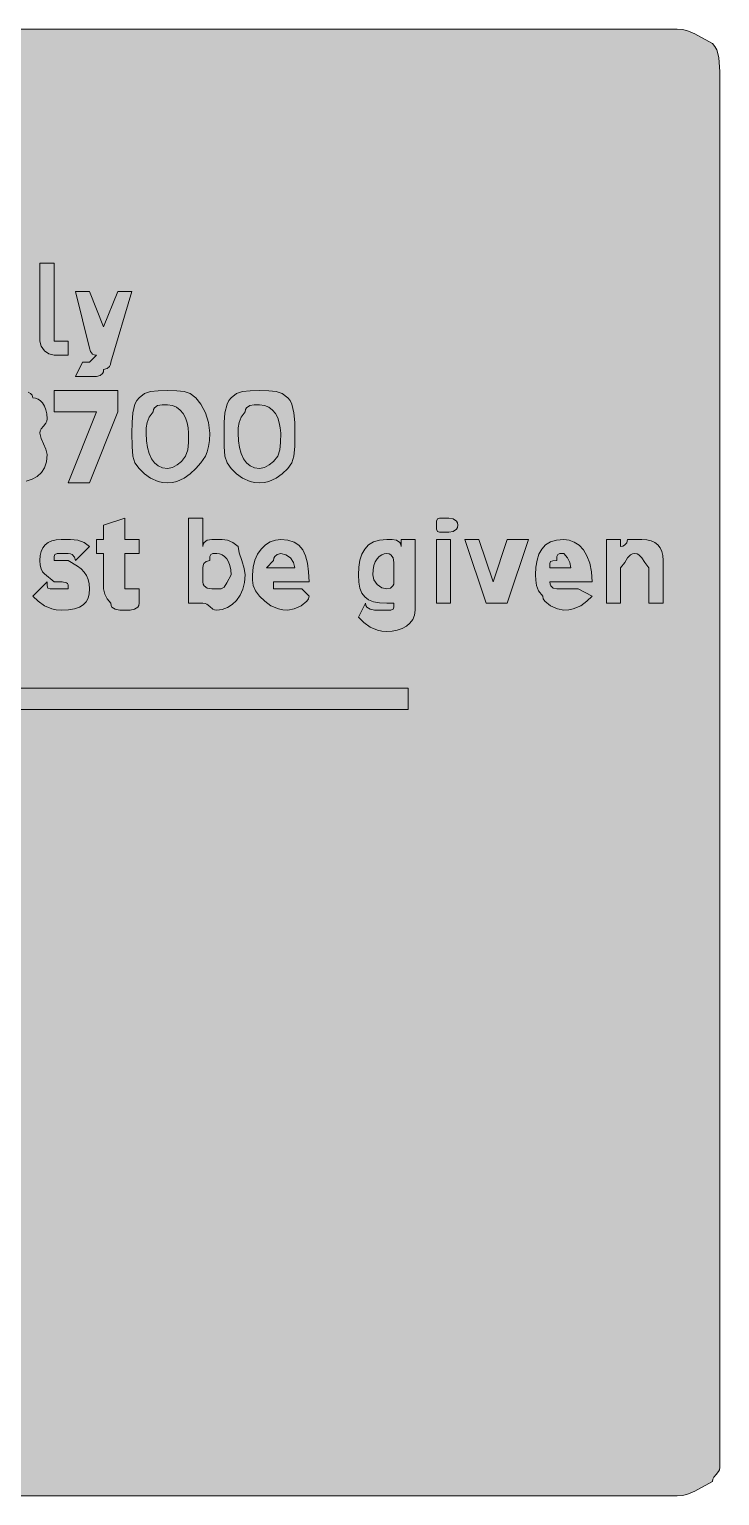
# Model space of a CAD drawing. Header units: metres. Extents: x 9 to 558, y 12 to 260.
# Drawn here: x 440.6 to 557.6, y 12 to 260.4 of the extents above; entities that cross this region are included whole.
import ezdxf

# ---------------------------------------------------------------- set-up
doc = ezdxf.new("R2010")
doc.units = ezdxf.units.M
doc.layers.add('FILL_BLACK_000000', color=7, linetype='Continuous', true_color=0x000000)
doc.layers.add('FILL_YELLOW_FFFF00', color=7, linetype='Continuous', true_color=0xffff00)

msp = doc.modelspace()

# ---------------------------------------------------------------- hatches: boundary and pattern name
at = {"layer": 'FILL_BLACK_000000', "true_color": 0x000000}
h = msp.add_hatch(color=7, dxfattribs=at)
h.dxf.hatch_style = 1
h.paths.add_polyline_path([(444.81, 208.8), (444.81, 207.6), (447.21, 207.6), (447.21, 205.2), (444.81, 205.2), (443.93, 205.41), (443.16, 205.95), (442.62, 206.72), (442.41, 207.6), (442.41, 220.8), (444.81, 220.8), (444.81, 208.8)])
h = msp.add_hatch(color=7, dxfattribs=at)
h.dxf.hatch_style = 1
h.paths.add_polyline_path([(454.41, 204), (454.36, 203.6), (454.22, 203.31), (453.81, 202.95), (453.21, 202.8), (453.16, 202.4), (453.02, 202.11), (452.61, 201.75), (452.01, 201.6), (448.41, 201.6), (449.61, 204), (450.81, 204), (452.01, 205.2), (451.61, 205.25), (451.32, 205.39), (450.96, 205.8), (450.81, 206.4), (448.41, 216), (450.81, 216), (453.21, 210), (455.61, 216), (458.01, 216), (454.41, 204)])
h = msp.add_hatch(color=7, dxfattribs=at)
h.dxf.hatch_style = 1
h.paths.add_polyline_path([(436.32, 183.71), (435.15, 184.01), (434.13, 184.49), (433.26, 185.1), (432.56, 185.83), (432.04, 186.64), (431.72, 187.5), (431.61, 188.4), (435.21, 188.4), (435.21, 187.2), (437.61, 187.2), (439, 187.22), (439.71, 187.35), (439.88, 187.49), (439.97, 187.71), (440.01, 188.4), (440.01, 189.6), (438.81, 190.8), (436.41, 190.8), (436.41, 193.2), (438.81, 193.2), (439.21, 193.25), (439.5, 193.39), (439.86, 193.8), (440.01, 194.4), (439.99, 195.28), (439.86, 196.05), (439.5, 196.59), (439.21, 196.75), (438.81, 196.8), (437.61, 196.8), (436.73, 196.59), (435.96, 196.05), (435.42, 195.28), (435.21, 194.4), (431.61, 194.4), (431.8, 195.3), (432.21, 196.2), (432.62, 197.1), (432.81, 198), (433.31, 198.4), (433.9, 198.69), (435.21, 199.05), (437.61, 199.2), (438.68, 199.18), (439.86, 199.05), (440.39, 198.91), (440.82, 198.69), (441.1, 198.4), (441.21, 198), (441.66, 197.94), (442.09, 197.77), (442.5, 197.49), (442.86, 197.1), (443.17, 196.59), (443.4, 195.97), (443.56, 195.24), (443.61, 194.4), (443.56, 194), (443.42, 193.69), (443.01, 193.2), (442.6, 192.71), (442.46, 192.4), (442.41, 192), (442.6, 191.1), (443.01, 190.2), (443.42, 189.3), (443.61, 188.4), (443.5, 187.16), (443.18, 186.13), (442.66, 185.3), (441.96, 184.65), (441.09, 184.17), (440.07, 183.84), (438.9, 183.66), (437.61, 183.6), (436.32, 183.71)])
h = msp.add_hatch(color=7, dxfattribs=at)
h.dxf.hatch_style = 1
h.paths.add_polyline_path([(452.01, 195.6), (444.81, 195.6), (444.81, 199.2), (455.61, 199.2), (455.61, 195.6), (450.81, 183.6), (447.21, 183.6), (452.01, 195.6)])
h = msp.add_hatch(color=7, dxfattribs=at)
h.dxf.hatch_style = 1
h.paths.add_polyline_path([(471, 189.71), (470.77, 188.84), (470.46, 188.1), (469.69, 186.94), (468.81, 186), (467.89, 185.12), (466.86, 184.35), (465.6, 183.81), (464.86, 183.65), (464.01, 183.6), (463.16, 183.65), (462.42, 183.81), (461.16, 184.35), (460.13, 185.12), (459.21, 186), (458.52, 186.94), (458.16, 188.1), (458.03, 189.71), (458.01, 192), (458.03, 193.78), (458.16, 195.45), (458.52, 196.89), (458.81, 197.5), (459.21, 198), (460.13, 198.69), (461.16, 199.05), (462.42, 199.18), (464.01, 199.2), (465.6, 199.18), (466.86, 199.05), (467.89, 198.69), (468.81, 198), (469.69, 196.89), (470.46, 195.45), (471, 193.78), (471.21, 192), (471.16, 190.76), (471, 189.71)])
h.paths.add_polyline_path([(467.38, 193.76), (467.1, 194.57), (466.71, 195.3), (466.2, 195.91), (465.58, 196.39), (464.85, 196.69), (464.01, 196.8), (463.13, 196.78), (462.36, 196.65), (461.82, 196.29), (461.66, 196), (461.61, 195.6), (460.92, 194.7), (460.56, 193.8), (460.43, 192.9), (460.41, 192), (460.47, 190.71), (460.63, 189.54), (460.92, 188.52), (461.31, 187.65), (461.82, 186.95), (462.43, 186.43), (463.17, 186.11), (464.01, 186), (464.89, 186.19), (465.66, 186.6), (466.41, 187.2), (467.1, 188.12), (467.46, 189.15), (467.59, 190.41), (467.61, 192), (467.55, 192.9), (467.38, 193.76)], flags=16)
h = msp.add_hatch(color=7, dxfattribs=at)
h.dxf.hatch_style = 1
h.paths.add_polyline_path([(485.46, 188.1), (485.1, 186.94), (484.41, 186), (483.49, 185.12), (482.46, 184.35), (481.2, 183.81), (480.46, 183.65), (479.61, 183.6), (478.76, 183.65), (478.02, 183.81), (476.76, 184.35), (475.73, 185.12), (474.81, 186), (474.12, 186.94), (473.76, 188.1), (473.63, 189.71), (473.61, 192), (473.63, 193.78), (473.76, 195.45), (474.12, 196.89), (474.41, 197.5), (474.81, 198), (475.73, 198.69), (476.76, 199.05), (478.02, 199.18), (479.61, 199.2), (481.2, 199.18), (482.46, 199.05), (483.49, 198.69), (484.41, 198), (484.81, 197.5), (485.1, 196.89), (485.46, 195.45), (485.59, 193.78), (485.61, 192), (485.59, 189.71), (485.46, 188.1)])
h.paths.add_polyline_path([(482.98, 193.76), (482.7, 194.57), (482.31, 195.3), (481.8, 195.91), (481.18, 196.39), (480.45, 196.69), (479.61, 196.8), (478.73, 196.78), (477.96, 196.65), (477.42, 196.29), (477.26, 196), (477.21, 195.6), (476.52, 194.7), (476.16, 193.8), (476.03, 192.9), (476.01, 192), (476.07, 190.71), (476.23, 189.54), (476.52, 188.52), (476.91, 187.65), (477.42, 186.95), (478.03, 186.43), (478.77, 186.11), (479.61, 186), (480.49, 186.19), (481.26, 186.6), (482.01, 187.2), (482.7, 188.12), (483.06, 189.15), (483.19, 190.41), (483.21, 192), (483.15, 192.9), (482.98, 193.76)], flags=16)
h = msp.add_hatch(color=7, dxfattribs=at)
h.dxf.hatch_style = 1
h.paths.add_polyline_path([(459.21, 174), (459.21, 171.6), (456.81, 171.6), (456.81, 166.8), (456.81, 165.6), (458.01, 165.6), (459.21, 165.6), (459.21, 163.2), (459.16, 162.8), (459, 162.51), (458.46, 162.15), (457.69, 162.02), (456.81, 162), (455.93, 162.02), (455.16, 162.15), (454.62, 162.51), (454.46, 162.8), (454.41, 163.2), (453.81, 163.95), (453.4, 164.72), (453.21, 165.6), (453.21, 171.6), (452.01, 171.6), (452.01, 174), (453.21, 174), (453.21, 176.4), (456.81, 177.6), (456.81, 174), (459.21, 174)])
h = msp.add_hatch(color=7, dxfattribs=at)
h.dxf.hatch_style = 1
h.paths.add_polyline_path([(471.7, 162.19), (471.21, 162.6), (470.72, 163.01), (470.41, 163.15), (470.01, 163.2), (467.61, 163.2), (467.61, 177.6), (470.01, 177.6), (470.01, 172.8), (470.06, 173.2), (470.22, 173.49), (470.76, 173.85), (471.53, 173.98), (472.41, 174), (473.31, 173.98), (474.21, 173.85), (475.11, 173.49), (476.01, 172.8), (476.2, 171.71), (476.61, 170.4), (477.02, 169.09), (477.21, 168), (477.1, 166.71), (476.8, 165.54), (476.32, 164.52), (475.71, 163.65), (474.98, 162.95), (474.17, 162.43), (473.31, 162.11), (472.41, 162), (472.01, 162.05), (471.7, 162.19)])
h.paths.add_polyline_path([(473.61, 165.9), (474.1, 166.61), (474.81, 168), (474.76, 168.84), (474.6, 169.57), (474.37, 170.19), (474.06, 170.7), (473.7, 171.09), (473.29, 171.37), (472.86, 171.54), (472.41, 171.6), (471.72, 171.58), (471.36, 171.45), (471.23, 171.09), (471.21, 170.4), (470.61, 170.25), (470.2, 169.89), (470.06, 169.6), (470.01, 169.2), (470.01, 166.8), (470.06, 166.4), (470.22, 166.11), (470.76, 165.75), (471.53, 165.62), (472.41, 165.6), (473.12, 165.64), (473.61, 165.9)], flags=16)
h = msp.add_hatch(color=7, dxfattribs=at)
h.dxf.hatch_style = 1
h.paths.add_polyline_path([(513.16, 176), (513, 175.71), (512.46, 175.35), (511.69, 175.22), (510.81, 175.2), (510.12, 175.22), (509.76, 175.35), (509.63, 175.71), (509.61, 176.4), (509.63, 177.09), (509.76, 177.45), (510.12, 177.58), (510.81, 177.6), (511.69, 177.58), (512.46, 177.45), (513, 177.09), (513.16, 176.8), (513.21, 176.4), (513.16, 176)])
h = msp.add_hatch(color=7, dxfattribs=at)
h.dxf.hatch_style = 1
h.paths.add_polyline_path([(450.75, 164.76), (450.57, 164.02), (450.24, 163.41), (449.76, 162.9), (449.11, 162.51), (448.28, 162.22), (447.25, 162.06), (446.01, 162), (445.16, 162.05), (444.42, 162.21), (443.16, 162.75), (442.13, 163.52), (441.21, 164.4), (443.61, 166.8), (443.63, 166.11), (443.76, 165.75), (444.12, 165.62), (444.81, 165.6), (446.01, 165.6), (447.21, 165.6), (447.17, 166.29), (447.08, 166.51), (446.91, 166.65), (446.2, 166.78), (444.81, 166.8), (443.16, 168.15), (442.85, 168.52), (442.62, 168.99), (442.46, 169.61), (442.41, 170.4), (442.47, 171.24), (442.63, 171.97), (442.92, 172.59), (443.31, 173.1), (443.82, 173.49), (444.43, 173.77), (445.17, 173.94), (446.01, 174), (447.6, 173.98), (448.86, 173.85), (449.89, 173.49), (450.81, 172.8), (448.41, 170.4), (448.26, 171), (447.9, 171.41), (447.61, 171.55), (447.21, 171.6), (446.01, 171.6), (445.32, 171.58), (444.96, 171.45), (444.83, 171.09), (444.81, 170.4), (446.01, 170.4), (447.21, 170.4), (448.78, 169.48), (449.4, 168.99), (449.91, 168.45), (450.3, 167.86), (450.58, 167.19), (450.75, 166.45), (450.81, 165.6), (450.75, 164.76)])
h = msp.add_hatch(color=7, dxfattribs=at)
h.dxf.hatch_style = 1
h.paths.add_polyline_path([(482.01, 165.6), (484.41, 165.6), (486.81, 165.6), (488.01, 164.4), (487.9, 163.95), (487.62, 163.52), (486.66, 162.75), (485.48, 162.21), (484.41, 162), (483.56, 162.05), (482.82, 162.21), (481.56, 162.75), (480.53, 163.52), (479.61, 164.4), (478.92, 165.3), (478.56, 166.2), (478.43, 167.1), (478.41, 168), (478.52, 169.29), (478.82, 170.46), (479.3, 171.48), (479.91, 172.35), (480.64, 173.05), (481.45, 173.57), (482.31, 173.89), (483.21, 174), (484.45, 173.89), (485.48, 173.55), (486.31, 172.99), (486.96, 172.2), (487.44, 171.19), (487.77, 169.95), (487.95, 168.49), (488.01, 166.8), (482.01, 166.8), (482.01, 165.6)])
h.paths.add_polyline_path([(485.4, 170.08), (484.86, 170.85), (484.09, 171.39), (483.21, 171.6), (482.61, 171.45), (482.2, 171.09), (482.06, 170.8), (482.01, 170.4), (480.81, 169.2), (485.61, 169.2), (485.4, 170.08)], flags=16)
h = msp.add_hatch(color=7, dxfattribs=at)
h.dxf.hatch_style = 1
h.paths.add_polyline_path([(498.94, 163.44), (498.11, 163.77), (497.46, 164.25), (496.98, 164.9), (496.65, 165.73), (496.47, 166.76), (496.41, 168), (496.47, 169.29), (496.65, 170.46), (496.98, 171.48), (497.46, 172.35), (498.11, 173.05), (498.94, 173.57), (499.97, 173.89), (501.21, 174), (502.09, 173.98), (502.86, 173.85), (503.4, 173.49), (503.56, 173.2), (503.61, 172.8), (503.61, 174), (506.01, 174), (506.01, 162), (505.9, 161.16), (505.6, 160.42), (505.12, 159.81), (504.51, 159.3), (503.78, 158.91), (502.97, 158.62), (502.11, 158.46), (501.21, 158.4), (500.36, 158.45), (499.62, 158.61), (498.36, 159.15), (497.33, 159.92), (496.41, 160.8), (497.61, 163.2), (497.66, 162.8), (497.82, 162.51), (498.36, 162.15), (499.13, 162.02), (500.01, 162), (501.21, 162), (501.9, 162.02), (502.26, 162.15), (502.39, 162.51), (502.41, 163.2), (501.21, 163.2), (499.97, 163.26), (498.94, 163.44)])
h.paths.add_polyline_path([(502.26, 170.85), (501.9, 171.39), (501.61, 171.55), (501.21, 171.6), (500.76, 171.54), (500.33, 171.37), (499.92, 171.09), (499.56, 170.7), (499.25, 170.19), (499.02, 169.57), (498.86, 168.84), (498.81, 168), (499.02, 167.12), (499.56, 166.35), (500.33, 165.81), (501.21, 165.6), (501.81, 165.75), (502.22, 166.11), (502.36, 166.4), (502.41, 166.8), (502.41, 169.2), (502.39, 170.08), (502.26, 170.85)], flags=16)
h = msp.add_hatch(color=7, dxfattribs=at)
h.dxf.hatch_style = 1
h.paths.add_polyline_path([(509.61, 163.2), (509.61, 174), (512.01, 174), (512.01, 163.2), (509.61, 163.2)])
h = msp.add_hatch(color=7, dxfattribs=at)
h.dxf.hatch_style = 1
h.paths.add_polyline_path([(514.41, 174), (516.81, 174), (519.21, 166.8), (521.61, 174), (525.21, 174), (521.61, 163.2), (519.21, 163.2), (518.01, 163.2), (514.41, 174)])
h = msp.add_hatch(color=7, dxfattribs=at)
h.dxf.hatch_style = 1
h.paths.add_polyline_path([(528.86, 166.4), (529, 166.11), (529.41, 165.75), (530.01, 165.6), (531.21, 165.6), (533.61, 165.6), (536.01, 164.4), (535.09, 163.52), (534.06, 162.75), (532.8, 162.21), (532.06, 162.05), (531.21, 162), (530.14, 162.21), (528.96, 162.75), (528, 163.52), (527.72, 163.95), (527.61, 164.4), (526.92, 165.3), (526.56, 166.2), (526.43, 167.1), (526.41, 168), (526.47, 169.29), (526.65, 170.46), (526.98, 171.48), (527.46, 172.35), (528.11, 173.05), (528.94, 173.57), (529.97, 173.89), (531.21, 174), (532.11, 173.89), (532.97, 173.55), (533.78, 172.99), (534.51, 172.2), (535.12, 171.19), (535.6, 169.95), (535.9, 168.49), (536.01, 166.8), (528.81, 166.8), (528.86, 166.4)])
h.paths.add_polyline_path([(532.22, 170.08), (531.81, 170.85), (531.21, 171.6), (530.52, 171.58), (530.16, 171.45), (530.03, 171.09), (530.01, 170.4), (529.32, 170.38), (528.96, 170.25), (528.83, 169.89), (528.81, 169.2), (532.41, 169.2), (532.22, 170.08)], flags=16)
h = msp.add_hatch(color=7, dxfattribs=at)
h.dxf.hatch_style = 1
h.paths.add_polyline_path([(545.61, 163.2), (545.61, 169.2), (544.9, 170.08), (544.41, 170.85), (543.92, 171.39), (543.61, 171.55), (543.21, 171.6), (542.81, 171.55), (542.5, 171.39), (542.01, 170.85), (541.52, 170.08), (540.81, 169.2), (540.81, 163.2), (538.41, 163.2), (538.41, 174), (540.81, 174), (540.81, 172.8), (541.21, 172.85), (541.5, 172.99), (541.86, 173.4), (542.01, 174), (544.41, 174), (545.25, 173.94), (545.98, 173.77), (546.6, 173.49), (547.11, 173.1), (547.5, 172.59), (547.78, 171.97), (547.95, 171.24), (548.01, 170.4), (548.01, 163.2), (545.61, 163.2)])
h = msp.add_hatch(color=7, dxfattribs=at)
h.dxf.hatch_style = 1
h.paths.add_polyline_path([(504.81, 145.2), (71.61, 145.2), (76.41, 140.4), (69.21, 140.4), (62.01, 146.4), (69.21, 153.6), (76.41, 153.6), (71.61, 148.8), (504.81, 148.8), (504.81, 145.2)])
at = {"layer": 'FILL_YELLOW_FFFF00', "true_color": 0xffff00}
h = msp.add_hatch(color=7, dxfattribs=at)
h.dxf.hatch_style = 1
h.paths.add_polyline_path([(551.26, 260.35), (552.02, 260.19), (553.41, 259.65), (556.41, 258), (556.81, 257.5), (557.1, 256.91), (557.46, 255.6), (557.61, 253.2), (557.61, 19.2), (557.61, 16.8), (557.56, 16.4), (557.42, 16.09), (557.01, 15.6), (556.6, 15.11), (556.46, 14.8), (556.41, 14.4), (553.41, 12.75), (552.02, 12.21), (551.26, 12.05), (550.41, 12), (16.41, 12), (15.53, 12.02), (14.76, 12.15), (14.22, 12.51), (14.06, 12.8), (14.01, 13.2), (13.13, 13.22), (12.36, 13.35), (11.82, 13.71), (11.66, 14), (11.61, 14.4), (10.82, 14.9), (10.22, 15.49), (9.8, 16.13), (9.51, 16.8), (9.25, 18.11), (9.21, 19.2), (9.21, 253.2), (9.21, 255.6), (9.92, 256.48), (10.41, 257.25), (10.9, 257.79), (11.21, 257.95), (11.61, 258), (11.66, 258.4), (11.82, 258.71), (12.36, 259.2), (13.13, 259.69), (14.01, 260.4), (16.41, 260.4), (550.41, 260.4), (551.26, 260.35)])

# ---------------------------------------------------------------- linework, layer by layer
at = {"layer": 'FILL_BLACK_000000', "lineweight": 0, "true_color": 0x000000}
for points in [[(444.81, 208.8), (444.81, 207.6), (447.21, 207.6), (447.21, 205.2), (444.81, 205.2), (443.93, 205.41), (443.16, 205.95), (442.62, 206.72), (442.41, 207.6), (442.41, 220.8), (444.81, 220.8)], [(454.41, 204), (454.36, 203.6), (454.22, 203.31), (453.81, 202.95), (453.21, 202.8), (453.16, 202.4), (453.02, 202.11), (452.61, 201.75), (452.01, 201.6), (448.41, 201.6), (449.61, 204), (450.81, 204), (452.01, 205.2), (451.61, 205.25), (451.32, 205.39), (450.96, 205.8), (450.81, 206.4), (448.41, 216), (450.81, 216), (453.21, 210), (455.61, 216), (458.01, 216)], [(452.01, 195.6), (444.81, 195.6), (444.81, 199.2), (455.61, 199.2), (455.61, 195.6), (450.81, 183.6), (447.21, 183.6)], [(471, 189.71), (470.77, 188.84), (470.46, 188.1), (469.69, 186.94), (468.81, 186), (467.89, 185.12), (466.86, 184.35), (465.6, 183.81), (464.86, 183.65), (464.01, 183.6), (463.16, 183.65), (462.42, 183.81), (461.16, 184.35), (460.13, 185.12), (459.21, 186), (458.52, 186.94), (458.16, 188.1), (458.03, 189.71), (458.01, 192), (458.03, 193.78), (458.16, 195.45), (458.52, 196.89), (458.81, 197.5), (459.21, 198), (460.13, 198.69), (461.16, 199.05), (462.42, 199.18), (464.01, 199.2), (465.6, 199.18), (466.86, 199.05), (467.89, 198.69), (468.81, 198), (469.69, 196.89), (470.46, 195.45), (471, 193.78), (471.21, 192), (471.16, 190.76)], [(485.46, 188.1), (485.1, 186.94), (484.41, 186), (483.49, 185.12), (482.46, 184.35), (481.2, 183.81), (480.46, 183.65), (479.61, 183.6), (478.76, 183.65), (478.02, 183.81), (476.76, 184.35), (475.73, 185.12), (474.81, 186), (474.12, 186.94), (473.76, 188.1), (473.63, 189.71), (473.61, 192), (473.63, 193.78), (473.76, 195.45), (474.12, 196.89), (474.41, 197.5), (474.81, 198), (475.73, 198.69), (476.76, 199.05), (478.02, 199.18), (479.61, 199.2), (481.2, 199.18), (482.46, 199.05), (483.49, 198.69), (484.41, 198), (484.81, 197.5), (485.1, 196.89), (485.46, 195.45), (485.59, 193.78), (485.61, 192), (485.59, 189.71)], [(467.38, 193.76), (467.1, 194.57), (466.71, 195.3), (466.2, 195.91), (465.58, 196.39), (464.85, 196.69), (464.01, 196.8), (463.13, 196.78), (462.36, 196.65), (461.82, 196.29), (461.66, 196), (461.61, 195.6), (460.92, 194.7), (460.56, 193.8), (460.43, 192.9), (460.41, 192), (460.47, 190.71), (460.63, 189.54), (460.92, 188.52), (461.31, 187.65), (461.82, 186.95), (462.43, 186.43), (463.17, 186.11), (464.01, 186), (464.89, 186.19), (465.66, 186.6), (466.41, 187.2), (467.1, 188.12), (467.46, 189.15), (467.59, 190.41), (467.61, 192), (467.55, 192.9)], [(482.98, 193.76), (482.7, 194.57), (482.31, 195.3), (481.8, 195.91), (481.18, 196.39), (480.45, 196.69), (479.61, 196.8), (478.73, 196.78), (477.96, 196.65), (477.42, 196.29), (477.26, 196), (477.21, 195.6), (476.52, 194.7), (476.16, 193.8), (476.03, 192.9), (476.01, 192), (476.07, 190.71), (476.23, 189.54), (476.52, 188.52), (476.91, 187.65), (477.42, 186.95), (478.03, 186.43), (478.77, 186.11), (479.61, 186), (480.49, 186.19), (481.26, 186.6), (482.01, 187.2), (482.7, 188.12), (483.06, 189.15), (483.19, 190.41), (483.21, 192), (483.15, 192.9)], [(459.21, 174), (459.21, 171.6), (456.81, 171.6), (456.81, 166.8), (456.81, 165.6), (458.01, 165.6), (459.21, 165.6), (459.21, 163.2), (459.16, 162.8), (459, 162.51), (458.46, 162.15), (457.69, 162.02), (456.81, 162), (455.93, 162.02), (455.16, 162.15), (454.62, 162.51), (454.46, 162.8), (454.41, 163.2), (453.81, 163.95), (453.4, 164.72), (453.21, 165.6), (453.21, 171.6), (452.01, 171.6), (452.01, 174), (453.21, 174), (453.21, 176.4), (456.81, 177.6), (456.81, 174)], [(471.7, 162.19), (471.21, 162.6), (470.72, 163.01), (470.41, 163.15), (470.01, 163.2), (467.61, 163.2), (467.61, 177.6), (470.01, 177.6), (470.01, 172.8), (470.06, 173.2), (470.22, 173.49), (470.76, 173.85), (471.53, 173.98), (472.41, 174), (473.31, 173.98), (474.21, 173.85), (475.11, 173.49), (476.01, 172.8), (476.2, 171.71), (476.61, 170.4), (477.02, 169.09), (477.21, 168), (477.1, 166.71), (476.8, 165.54), (476.32, 164.52), (475.71, 163.65), (474.98, 162.95), (474.17, 162.43), (473.31, 162.11), (472.41, 162), (472.01, 162.05)], [(513.16, 176), (513, 175.71), (512.46, 175.35), (511.69, 175.22), (510.81, 175.2), (510.12, 175.22), (509.76, 175.35), (509.63, 175.71), (509.61, 176.4), (509.63, 177.09), (509.76, 177.45), (510.12, 177.58), (510.81, 177.6), (511.69, 177.58), (512.46, 177.45), (513, 177.09), (513.16, 176.8), (513.21, 176.4)], [(450.75, 164.76), (450.57, 164.02), (450.24, 163.41), (449.76, 162.9), (449.11, 162.51), (448.28, 162.22), (447.25, 162.06), (446.01, 162), (445.16, 162.05), (444.42, 162.21), (443.16, 162.75), (442.13, 163.52), (441.21, 164.4), (443.61, 166.8), (443.63, 166.11), (443.76, 165.75), (444.12, 165.62), (444.81, 165.6), (446.01, 165.6), (447.21, 165.6), (447.17, 166.29), (447.08, 166.51), (446.91, 166.65), (446.2, 166.78), (444.81, 166.8), (443.16, 168.15), (442.85, 168.52), (442.62, 168.99), (442.46, 169.61), (442.41, 170.4), (442.47, 171.24), (442.63, 171.97), (442.92, 172.59), (443.31, 173.1), (443.82, 173.49), (444.43, 173.77), (445.17, 173.94), (446.01, 174), (447.6, 173.98), (448.86, 173.85), (449.89, 173.49), (450.81, 172.8), (448.41, 170.4), (448.26, 171), (447.9, 171.41), (447.61, 171.55), (447.21, 171.6), (446.01, 171.6), (445.32, 171.58), (444.96, 171.45), (444.83, 171.09), (444.81, 170.4), (446.01, 170.4), (447.21, 170.4), (448.78, 169.48), (449.4, 168.99), (449.91, 168.45), (450.3, 167.86), (450.58, 167.19), (450.75, 166.45), (450.81, 165.6)], [(482.01, 165.6), (484.41, 165.6), (486.81, 165.6), (488.01, 164.4), (487.9, 163.95), (487.62, 163.52), (486.66, 162.75), (485.48, 162.21), (484.41, 162), (483.56, 162.05), (482.82, 162.21), (481.56, 162.75), (480.53, 163.52), (479.61, 164.4), (478.92, 165.3), (478.56, 166.2), (478.43, 167.1), (478.41, 168), (478.52, 169.29), (478.82, 170.46), (479.3, 171.48), (479.91, 172.35), (480.64, 173.05), (481.45, 173.57), (482.31, 173.89), (483.21, 174), (484.45, 173.89), (485.48, 173.55), (486.31, 172.99), (486.96, 172.2), (487.44, 171.19), (487.77, 169.95), (487.95, 168.49), (488.01, 166.8), (482.01, 166.8)], [(498.94, 163.44), (498.11, 163.77), (497.46, 164.25), (496.98, 164.9), (496.65, 165.73), (496.47, 166.76), (496.41, 168), (496.47, 169.29), (496.65, 170.46), (496.98, 171.48), (497.46, 172.35), (498.11, 173.05), (498.94, 173.57), (499.97, 173.89), (501.21, 174), (502.09, 173.98), (502.86, 173.85), (503.4, 173.49), (503.56, 173.2), (503.61, 172.8), (503.61, 174), (506.01, 174), (506.01, 162), (505.9, 161.16), (505.6, 160.42), (505.12, 159.81), (504.51, 159.3), (503.78, 158.91), (502.97, 158.62), (502.11, 158.46), (501.21, 158.4), (500.36, 158.45), (499.62, 158.61), (498.36, 159.15), (497.33, 159.92), (496.41, 160.8), (497.61, 163.2), (497.66, 162.8), (497.82, 162.51), (498.36, 162.15), (499.13, 162.02), (500.01, 162), (501.21, 162), (501.9, 162.02), (502.26, 162.15), (502.39, 162.51), (502.41, 163.2), (501.21, 163.2), (499.97, 163.26)], [(509.61, 163.2), (509.61, 174), (512.01, 174), (512.01, 163.2)], [(514.41, 174), (516.81, 174), (519.21, 166.8), (521.61, 174), (525.21, 174), (521.61, 163.2), (519.21, 163.2), (518.01, 163.2)], [(528.86, 166.4), (529, 166.11), (529.41, 165.75), (530.01, 165.6), (531.21, 165.6), (533.61, 165.6), (536.01, 164.4), (535.09, 163.52), (534.06, 162.75), (532.8, 162.21), (532.06, 162.05), (531.21, 162), (530.14, 162.21), (528.96, 162.75), (528, 163.52), (527.72, 163.95), (527.61, 164.4), (526.92, 165.3), (526.56, 166.2), (526.43, 167.1), (526.41, 168), (526.47, 169.29), (526.65, 170.46), (526.98, 171.48), (527.46, 172.35), (528.11, 173.05), (528.94, 173.57), (529.97, 173.89), (531.21, 174), (532.11, 173.89), (532.97, 173.55), (533.78, 172.99), (534.51, 172.2), (535.12, 171.19), (535.6, 169.95), (535.9, 168.49), (536.01, 166.8), (528.81, 166.8)], [(545.61, 163.2), (545.61, 169.2), (544.9, 170.08), (544.41, 170.85), (543.92, 171.39), (543.61, 171.55), (543.21, 171.6), (542.81, 171.55), (542.5, 171.39), (542.01, 170.85), (541.52, 170.08), (540.81, 169.2), (540.81, 163.2), (538.41, 163.2), (538.41, 174), (540.81, 174), (540.81, 172.8), (541.21, 172.85), (541.5, 172.99), (541.86, 173.4), (542.01, 174), (544.41, 174), (545.25, 173.94), (545.98, 173.77), (546.6, 173.49), (547.11, 173.1), (547.5, 172.59), (547.78, 171.97), (547.95, 171.24), (548.01, 170.4), (548.01, 163.2)], [(473.61, 165.9), (474.1, 166.61), (474.81, 168), (474.76, 168.84), (474.6, 169.57), (474.37, 170.19), (474.06, 170.7), (473.7, 171.09), (473.29, 171.37), (472.86, 171.54), (472.41, 171.6), (471.72, 171.58), (471.36, 171.45), (471.23, 171.09), (471.21, 170.4), (470.61, 170.25), (470.2, 169.89), (470.06, 169.6), (470.01, 169.2), (470.01, 166.8), (470.06, 166.4), (470.22, 166.11), (470.76, 165.75), (471.53, 165.62), (472.41, 165.6), (473.12, 165.64)], [(485.4, 170.08), (484.86, 170.85), (484.09, 171.39), (483.21, 171.6), (482.61, 171.45), (482.2, 171.09), (482.06, 170.8), (482.01, 170.4), (480.81, 169.2), (485.61, 169.2)], [(502.26, 170.85), (501.9, 171.39), (501.61, 171.55), (501.21, 171.6), (500.76, 171.54), (500.33, 171.37), (499.92, 171.09), (499.56, 170.7), (499.25, 170.19), (499.02, 169.57), (498.86, 168.84), (498.81, 168), (499.02, 167.12), (499.56, 166.35), (500.33, 165.81), (501.21, 165.6), (501.81, 165.75), (502.22, 166.11), (502.36, 166.4), (502.41, 166.8), (502.41, 169.2), (502.39, 170.08)], [(532.22, 170.08), (531.81, 170.85), (531.21, 171.6), (530.52, 171.58), (530.16, 171.45), (530.03, 171.09), (530.01, 170.4), (529.32, 170.38), (528.96, 170.25), (528.83, 169.89), (528.81, 169.2), (532.41, 169.2)], [(504.81, 145.2), (71.61, 145.2), (76.41, 140.4), (69.21, 140.4), (62.01, 146.4), (69.21, 153.6), (76.41, 153.6), (71.61, 148.8), (504.81, 148.8)]]:
    msp.add_lwpolyline(points, close=True, dxfattribs=at)
msp.add_lwpolyline([(440.39, 198.91), (440.82, 198.69), (441.1, 198.4), (441.21, 198), (441.66, 197.94), (442.09, 197.77), (442.5, 197.49), (442.86, 197.1), (443.17, 196.59), (443.4, 195.97), (443.56, 195.24), (443.61, 194.4), (443.56, 194), (443.42, 193.69), (443.01, 193.2), (442.6, 192.71), (442.46, 192.4), (442.41, 192), (442.6, 191.1), (443.01, 190.2), (443.42, 189.3), (443.61, 188.4), (443.5, 187.16), (443.18, 186.13), (442.66, 185.3), (441.96, 184.65), (441.09, 184.17), (440.07, 183.84)], dxfattribs=at)
at = {"layer": 'FILL_YELLOW_FFFF00', "lineweight": 0, "true_color": 0xffff00}
msp.add_lwpolyline([(16.41, 260.4), (550.41, 260.4), (551.26, 260.35), (552.02, 260.19), (553.41, 259.65), (556.41, 258), (556.81, 257.5), (557.1, 256.91), (557.46, 255.6), (557.61, 253.2), (557.61, 19.2), (557.61, 16.8), (557.56, 16.4), (557.42, 16.09), (557.01, 15.6), (556.6, 15.11), (556.46, 14.8), (556.41, 14.4), (553.41, 12.75), (552.02, 12.21), (551.26, 12.05), (550.41, 12), (16.41, 12)], dxfattribs=at)

doc.saveas('drawing.dxf')
